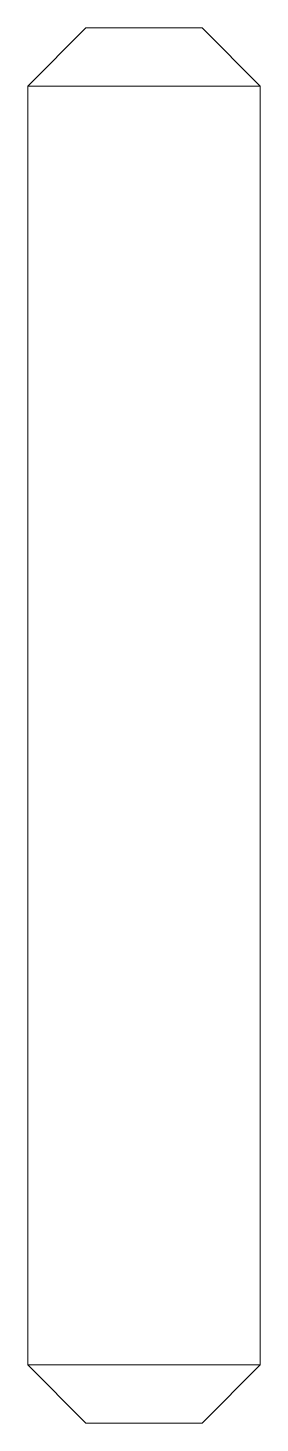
# Model space of a CAD drawing. Header units: inches. Extents: x -0.25 to 0.25, y 0 to 3.
import ezdxf

# ---------------------------------------------------------------- set-up
doc = ezdxf.new("R2010")
doc.units = ezdxf.units.IN
doc.layers.get('0').update_dxf_attribs({"lineweight": 0})

msp = doc.modelspace()

# ---------------------------------------------------------------- linework, layer by layer
for p, q in [((-0.125, 3), (-0.25, 2.875)), ((0.125, 3), (-0.125, 3)), ((0.25, 2.875), (0.125, 3)), ((-0.25, 2.875), (-0.25, 0.125)), ((-0.25, 2.875), (0.25, 2.875)), ((0.25, 0.125), (0.25, 2.875)), ((-0.25, 0.125), (-0.125, 0)), ((-0.25, 0.125), (0.25, 0.125)), ((0.125, 0), (0.25, 0.125)), ((-0.125, 0), (0.125, 0))]:
    msp.add_line(p, q)

doc.saveas('drawing.dxf')
